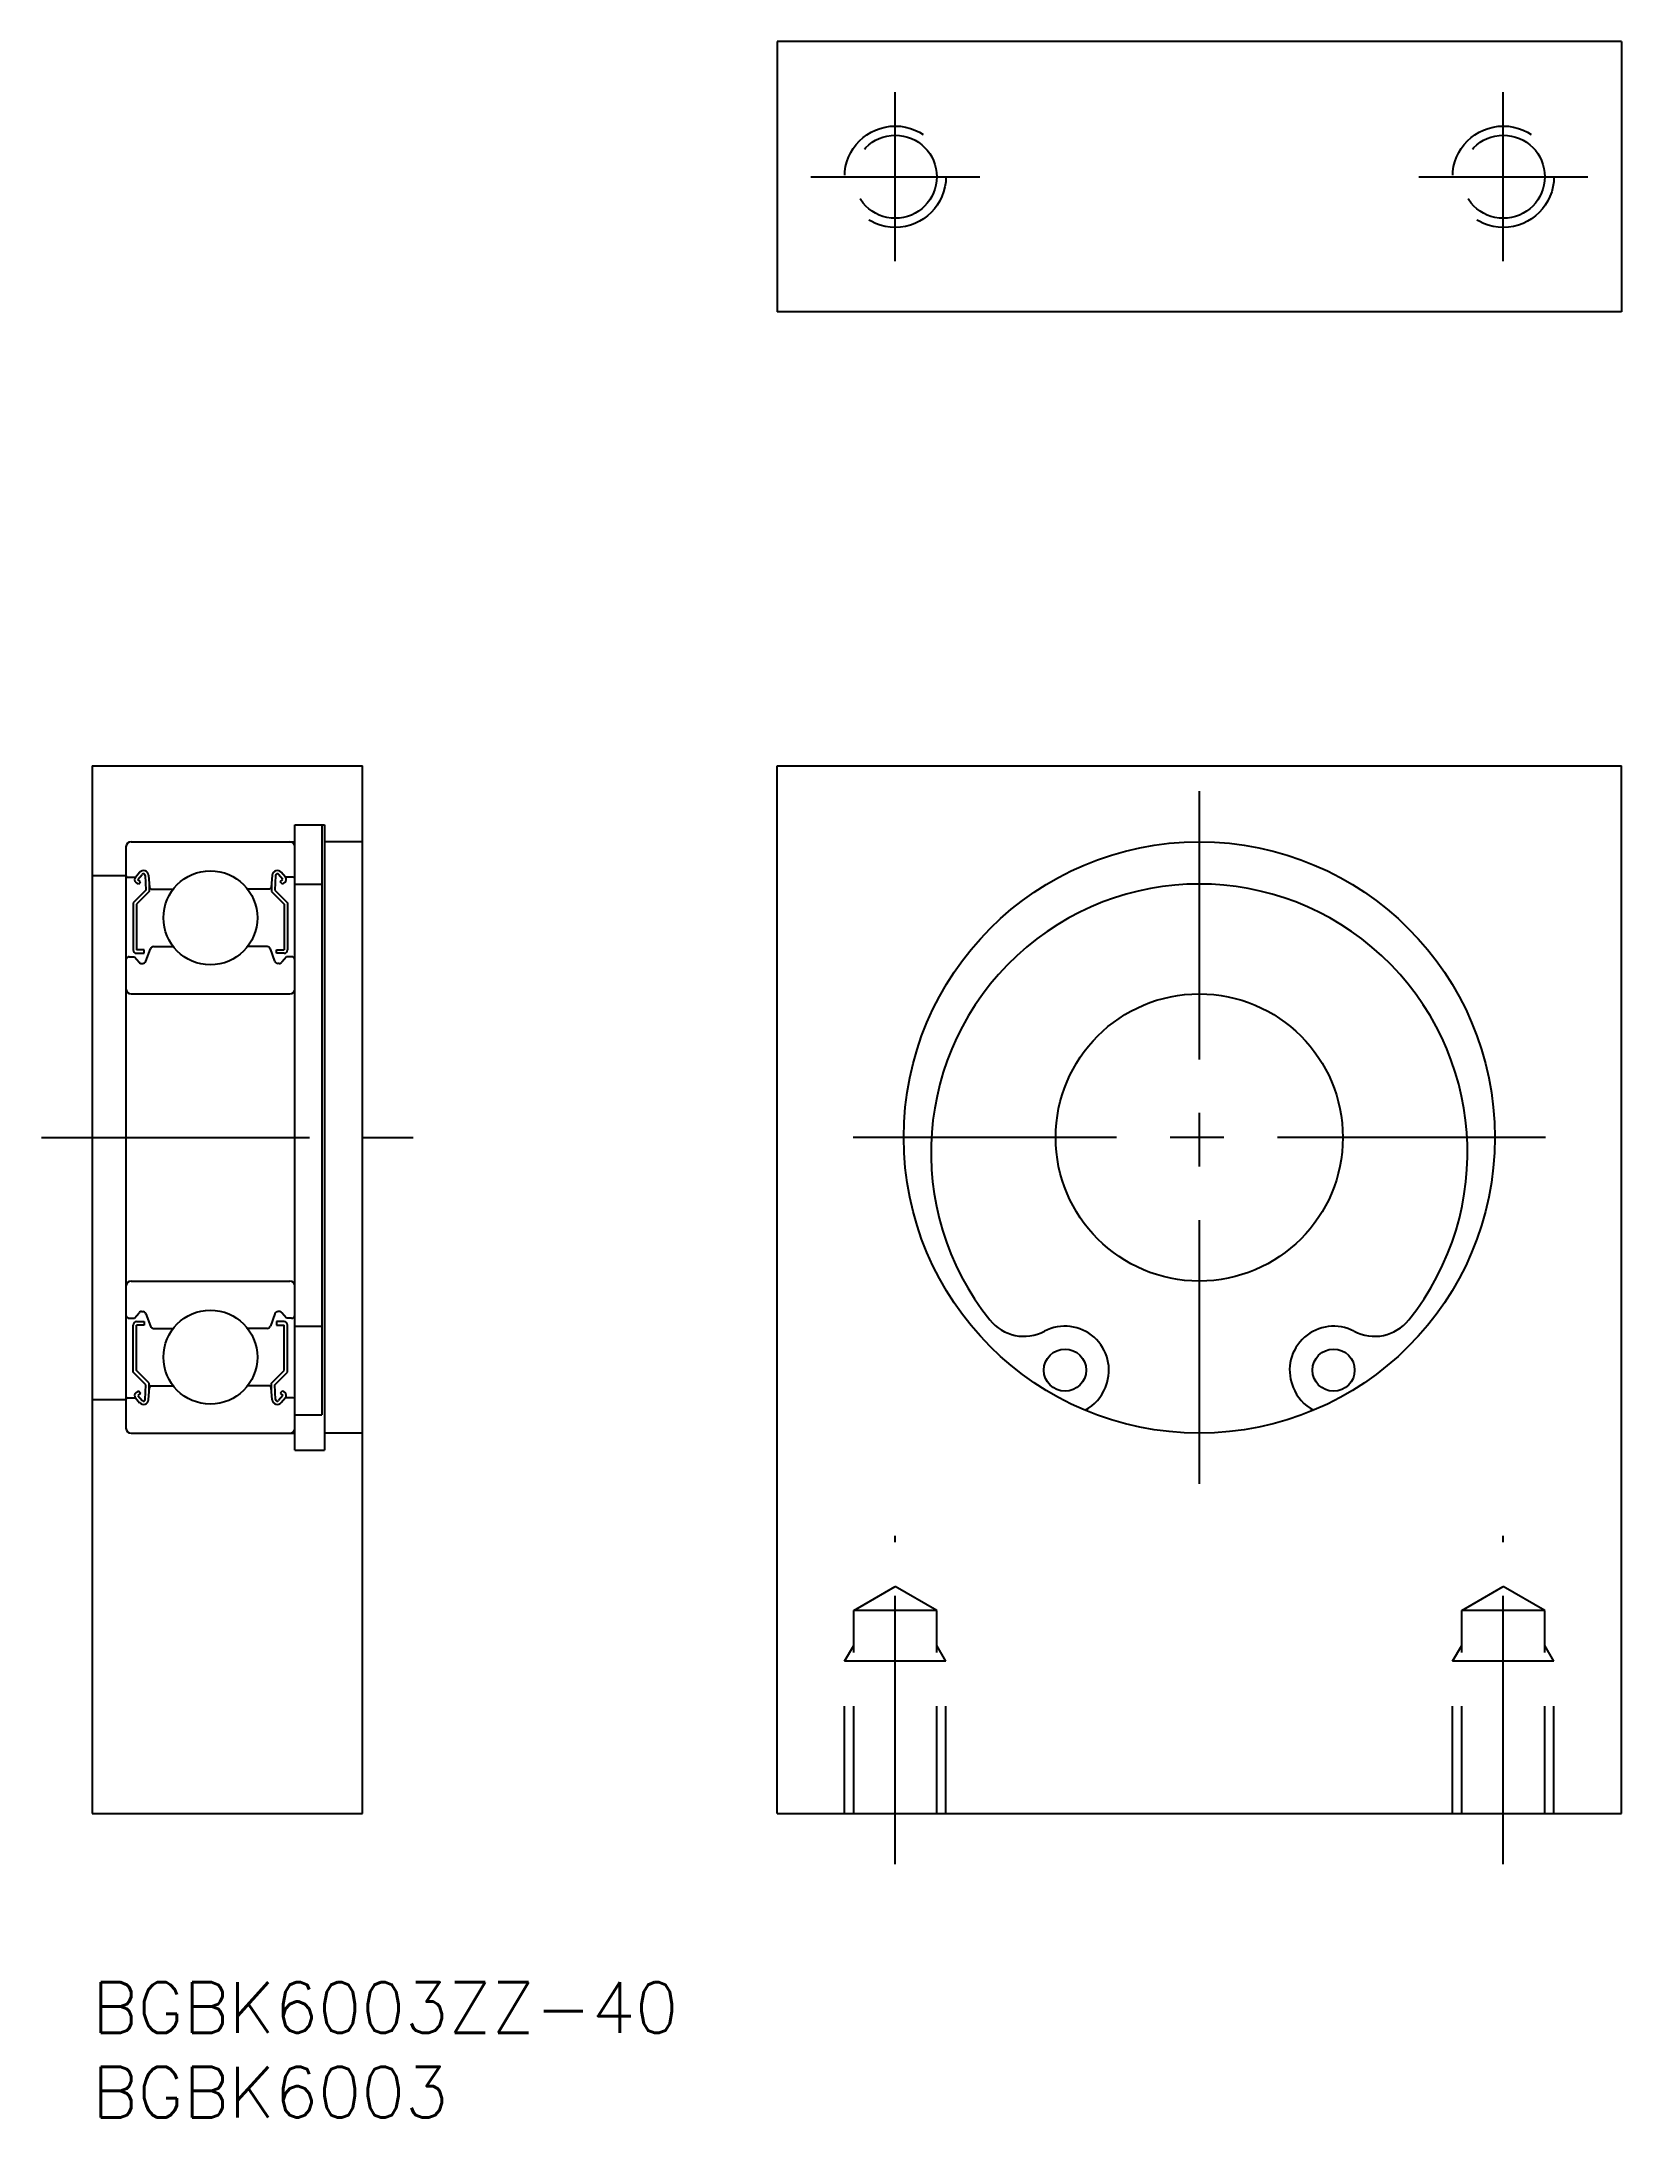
# Model space of a CAD drawing. Extents: x -3 to 91, y -8 to 115.
import ezdxf

# ---------------------------------------------------------------- set-up
doc = ezdxf.new("R2010")
doc.units = 0
doc.header["$LTSCALE"] = 0.5
doc.linetypes.add('CENTER', pattern=[50.8, 31.75, -6.35, 6.35, -6.35])
doc.linetypes.add('DASHED', pattern=[19.05, 12.7, -6.35])
for name, color, linetype in [('MSM_CENTER', 1, 'CENTER'), ('MSM_CONTINUOUS', 7, 'CONTINUOUS'), ('MSM_DASHED', 4, 'DASHED'), ('MSM_PART_NUMBER', 7, 'CONTINUOUS')]:
    doc.layers.add(name, color=color, linetype=linetype)
doc.styles.get("Standard").update_dxf_attribs({"font": 'txt.shx', "height": 3, "bigfont": 'bigfont.shx'})

# ---------------------------------------------------------------- blocks, each defined once
blk = doc.blocks.new('*U4')
at = {"layer": 'MSM_PART_NUMBER'}
blk.add_text('BGBK6003ZZ-40', height=3, dxfattribs=at).set_placement((0, -3))
blk = doc.blocks.new('*U5')
at = {"layer": 'MSM_PART_NUMBER'}
blk.add_text('BGBK6003', height=3, dxfattribs=at).set_placement((0, -8))

msp = doc.modelspace()

# ---------------------------------------------------------------- linework, layer by layer
at = {"layer": 'MSM_CENTER'}
for p, q in [((47.55, 101.86), (47.55, 111.86)), ((83.55, 101.86), (83.55, 111.86)), ((42.55, 106.86), (52.55, 106.86)), ((78.55, 106.86), (88.55, 106.86)), ((65.55, 70.5), (65.55, 29.5)), ((-3, 50), (19, 50)), ((86.05, 50), (45.05, 50)), ((47.55, 7), (47.55, 26.42)), ((83.55, 7), (83.55, 26.42))]:
    msp.add_line(p, q, dxfattribs=at)
at = {"layer": 'MSM_CONTINUOUS'}
for p, q in [((40.55, 114.86), (40.55, 98.86)), ((90.55, 114.86), (40.55, 114.86)), ((90.55, 114.86), (90.55, 98.86)), ((90.55, 98.86), (40.55, 98.86)), ((0, 72), (16, 72)), ((0, 72), (0, 10)), ((16, 10), (16, 72)), ((40.55, 10), (40.55, 72)), ((40.55, 72), (90.55, 72)), ((90.55, 10), (90.55, 72)), ((12, 31.5), (12, 68.5)), ((12, 68.5), (13.75, 68.5)), ((13.6, 68.5, -0.5), (13.6, 33.59, -0.5)), ((13.75, 68.5), (13.75, 31.5)), ((2, 67.2), (2, 32.8)), ((2.3, 67.5), (12, 67.5)), ((16, 67.5), (13.75, 67.5)), ((0, 65.5), (2, 65.5)), ((2.1, 65.4), (2.56, 65.4)), ((2.56, 65.4), (2.81, 65.7)), ((2.74, 64.99), (2.58, 65.12)), ((2.71, 65.27), (2.96, 65.57)), ((2.87, 65.14), (2.71, 65.27)), ((2.74, 64.99), (2.87, 65.14)), ((3.14, 65.51), (3.18, 64.63)), ((3.34, 65.53), (3.4, 64.79)), ((10.66, 65.53), (10.6, 64.79)), ((10.86, 65.51), (10.82, 64.63)), ((11.29, 65.27), (11.04, 65.57)), ((11.13, 65.14), (11.29, 65.27)), ((11.26, 64.99), (11.13, 65.14)), ((11.44, 65.4), (11.19, 65.7)), ((11.26, 64.99), (11.42, 65.12)), ((11.9, 65.4), (11.44, 65.4)), ((3.18, 64.63), (2.43, 63.88)), ((3.38, 64.55), (2.63, 63.8)), ((3.38, 65.02), (3.38, 64.55)), ((3.5, 64.7), (4.8, 64.7)), ((10.5, 64.7), (9.2, 64.7)), ((10.62, 65.02), (10.62, 64.55)), ((10.62, 64.55), (11.37, 63.8)), ((10.82, 64.63), (11.57, 63.88)), ((12, 65), (13.6, 65)), ((2.43, 63.88), (2.43, 61.1)), ((2.63, 63.8), (2.63, 61.1)), ((11.37, 63.8), (11.37, 61.1)), ((11.57, 63.88), (11.57, 61.1)), ((2.2, 60.7), (2.5, 60.7)), ((2.5, 60.7), (2.78, 60.37)), ((3.08, 61.1), (2.63, 61.1)), ((2.63, 60.9), (3.08, 60.9)), ((2.93, 60.3), (2.99, 60.3)), ((3.08, 60.9), (3.08, 61.1)), ((3.18, 60.43), (3.45, 61.17)), ((3.64, 61.3), (4.8, 61.3)), ((10.36, 61.3), (9.2, 61.3)), ((10.82, 60.43), (10.55, 61.17)), ((10.92, 61.1), (11.37, 61.1)), ((10.92, 60.9), (10.92, 61.1)), ((11.37, 60.9), (10.92, 60.9)), ((11.07, 60.3), (11.01, 60.3)), ((11.5, 60.7), (11.22, 60.37)), ((11.8, 60.7), (11.5, 60.7)), ((2.3, 58.5), (11.7, 58.5)), ((2.3, 41.5), (11.7, 41.5)), ((2.5, 39.3), (2.78, 39.63)), ((2.93, 39.7), (2.99, 39.7)), ((3.18, 39.57), (3.45, 38.83)), ((10.82, 39.57), (10.55, 38.83)), ((11.07, 39.7), (11.01, 39.7)), ((11.5, 39.3), (11.22, 39.63)), ((2.2, 39.3), (2.5, 39.3)), ((2.43, 36.12), (2.43, 38.9)), ((2.63, 39.1), (3.08, 39.1)), ((2.63, 36.2), (2.63, 38.9)), ((3.08, 38.9), (2.63, 38.9)), ((3.08, 39.1), (3.08, 38.9)), ((3.64, 38.7), (4.8, 38.7)), ((10.36, 38.7), (9.2, 38.7)), ((10.92, 39.1), (10.92, 38.9)), ((11.37, 39.1), (10.92, 39.1)), ((10.92, 38.9), (11.37, 38.9)), ((11.37, 36.2), (11.37, 38.9)), ((11.8, 39.3), (11.5, 39.3)), ((11.57, 36.12), (11.57, 38.9)), ((12, 38.83), (13.6, 38.83)), ((3.18, 35.37), (2.43, 36.12)), ((3.38, 35.45), (2.63, 36.2)), ((10.62, 35.45), (11.37, 36.2)), ((10.82, 35.37), (11.57, 36.12)), ((0, 34.5), (2, 34.5)), ((2.1, 34.6), (2.56, 34.6)), ((2.56, 34.6), (2.81, 34.3)), ((2.74, 35.01), (2.58, 34.88)), ((2.87, 34.86), (2.71, 34.73)), ((2.71, 34.73), (2.96, 34.43)), ((2.74, 35.01), (2.87, 34.86)), ((3.14, 34.49), (3.18, 35.37)), ((3.34, 34.47), (3.4, 35.21)), ((3.38, 34.98), (3.38, 35.45)), ((3.5, 35.3), (4.8, 35.3)), ((10.5, 35.3), (9.2, 35.3)), ((10.66, 34.47), (10.6, 35.21)), ((10.62, 34.98), (10.62, 35.45)), ((10.86, 34.49), (10.82, 35.37)), ((11.29, 34.73), (11.04, 34.43)), ((11.26, 35.01), (11.13, 34.86)), ((11.13, 34.86), (11.29, 34.73)), ((11.44, 34.6), (11.19, 34.3)), ((11.26, 35.01), (11.42, 34.88)), ((11.9, 34.6), (11.44, 34.6)), ((59.99, 35.21), (60.03, 35.32)), ((71.06, 35.32), (71.11, 35.21)), ((12, 33.59), (13.6, 33.59)), ((2.3, 32.5), (12, 32.5)), ((4.8, 32.5), (4.8, 32.5)), ((16, 32.5), (13.75, 32.5)), ((12, 31.5), (13.75, 31.5)), ((0, 10), (16, 10)), ((40.55, 10), (90.55, 10))]:
    msp.add_line(p, q, dxfattribs=at)
for centre, radius in [((65.55, 50), 17.5), ((7, 63), 2.78), ((65.55, 50), 8.5), ((7, 37), 2.78), ((57.6, 36.23), 1.25), ((73.5, 36.23), 1.25)]:
    msp.add_circle(centre, radius, dxfattribs=at)
for centre, radius, start, end in [((2.3, 67.2), 0.3, 90, 180), ((11.7, 67.2), 0.3, 0, 90), ((2.1, 65.5), 0.1, 180, 270), ((2.71, 65.27), 0.2, 140.0033, 230.0818), ((3.04, 65.5), 0.3, 4.9968, 140.0031), ((3.04, 65.51), 0.1, 2.8198, 140.0012), ((10.96, 65.5), 0.3, 39.9969, 175.0032), ((10.96, 65.51), 0.1, 39.9988, 177.1802), ((11.29, 65.27), 0.2, 309.9182, 39.9967), ((11.9, 65.5), 0.1, 270, 0), ((3.5, 64.8), 0.1, 184.9968, 270), ((10.5, 64.8), 0.1, 270, 355.0032), ((65.55, 49.12), 15.88, 321.3506, 218.6494), ((2.2, 60.5), 0.2, 90, 180), ((2.63, 61.1), 0.2, 180, 270), ((2.93, 60.5), 0.2, 219.9947, 270), ((2.99, 60.5), 0.2, 270, 339.9921), ((3.64, 61.1), 0.2, 90, 159.9921), ((10.36, 61.1), 0.2, 20.0079, 90), ((11.01, 60.5), 0.2, 200.0079, 270), ((11.07, 60.5), 0.2, 270, 320.0053), ((11.37, 61.1), 0.2, 270, 0), ((11.8, 60.5), 0.2, 0, 90), ((2.3, 58.8), 0.3, 180, 270), ((11.7, 58.8), 0.3, 270, 0), ((2.3, 41.2), 0.3, 90, 180), ((11.7, 41.2), 0.3, 0, 90), ((2.2, 39.5), 0.2, 180, 270), ((2.93, 39.5), 0.2, 90, 140.0053), ((2.99, 39.5), 0.2, 20.0079, 90), ((11.01, 39.5), 0.2, 90, 159.9921), ((11.07, 39.5), 0.2, 39.9947, 90), ((11.8, 39.5), 0.2, 270, 0), ((2.63, 38.9), 0.2, 90, 180), ((3.64, 38.9), 0.2, 200.0079, 270), ((10.36, 38.9), 0.2, 270, 339.9921), ((11.37, 38.9), 0.2, 0, 90), ((55.18, 40.83), 2.6, 218.6494, 297.7045), ((57.6, 36.23), 2.6, 339.4114, 117.7045), ((73.5, 36.23), 2.6, 62.2955, 200.5886), ((75.92, 40.83), 2.6, 242.2955, 321.3506), ((2.1, 34.5), 0.1, 90, 180), ((2.71, 34.73), 0.2, 129.9182, 219.9967), ((3.04, 34.5), 0.3, 219.9969, 355.0032), ((3.04, 34.49), 0.1, 219.9988, 357.1802), ((3.5, 35.2), 0.1, 90, 175.0032), ((10.5, 35.2), 0.1, 4.9968, 90), ((10.96, 34.5), 0.3, 184.9968, 320.0031), ((10.96, 34.49), 0.1, 182.8198, 320.0012), ((11.29, 34.73), 0.2, 320.0033, 50.0818), ((11.9, 34.5), 0.1, 0, 90), ((57.65, 36.09), 2.5, 297.0551, 339.4114), ((73.45, 36.09), 2.5, 200.5886, 242.9449), ((2.3, 32.8), 0.3, 180, 270), ((11.7, 32.8), 0.3, 270, 0)]:
    msp.add_arc(centre, radius, start, end, dxfattribs=at)
at = {"layer": 'MSM_DASHED'}
for p, q in [((45.09, 22), (47.55, 23.42)), ((50.01, 22), (47.55, 23.42)), ((81.09, 22), (83.55, 23.42)), ((86.01, 22), (83.55, 23.42)), ((45.09, 10), (45.09, 22)), ((50.01, 22), (45.09, 22)), ((50.01, 10), (50.01, 22)), ((81.09, 10), (81.09, 22)), ((86.01, 22), (81.09, 22)), ((86.01, 10), (86.01, 22)), ((44.55, 19), (45.09, 19.94)), ((50.55, 19), (50.01, 19.94)), ((80.55, 19), (81.09, 19.94)), ((86.55, 19), (86.01, 19.94)), ((44.55, 10), (44.55, 19)), ((50.55, 19), (44.55, 19)), ((50.55, 10), (50.55, 19)), ((80.55, 10), (80.55, 19)), ((86.55, 19), (80.55, 19)), ((86.55, 10), (86.55, 19))]:
    msp.add_line(p, q, dxfattribs=at)
for centre, radius in [((47.55, 106.86), 3), ((83.55, 106.86), 3), ((47.55, 106.86), 2.46), ((83.55, 106.86), 2.46)]:
    msp.add_circle(centre, radius, dxfattribs=at)

# ---------------------------------------------------------------- block references
at = {"layer": 'MSM_CONTINUOUS'}
for name in ['*U4', '*U5']:
    msp.add_blockref(name, (0, 0), dxfattribs=at)

doc.saveas('drawing.dxf')
